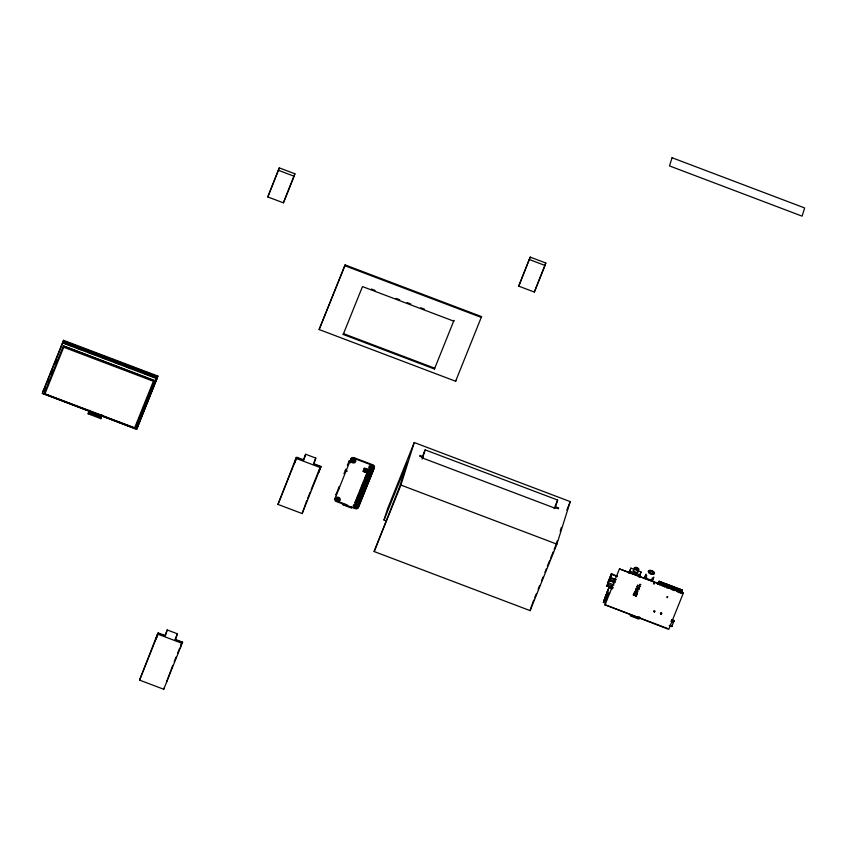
<?xml version="1.0" encoding="UTF-8"?>
<svg xmlns="http://www.w3.org/2000/svg" width="847" height="847" viewBox="0 0 847 847"><rect width="100%" height="100%" fill="white"/><g stroke="black" fill="none" stroke-linecap="round" stroke-linejoin="round"><path stroke-width="1.27" d="M361.478 490.106L360.483 490.519L361.023 491.281M359.467 495.093L358.556 495.866L359.096 495.368M360.144 493.43L359.223 494.203L359.763 493.706M362.601 487.491L361.807 487.279L362.95 487.311M364.972 478.121L365.015 478.682M364.739 479.847C365.915 480.98 363.956 481.191 365.025 480.355M365.639 476.459C365.279 478.513 367.662 477.02 365.84 477.221M362.76 492.509C360.578 492.901 363.458 493.949 361.944 492.488M365.978 479.084C364.517 477.147 364.782 481.53 366.37 478.957M363.427 490.847L362.855 491.048M364.094 489.185L363.183 489.958L363.723 489.46M365.957 482.419L366.772 482.441M366.645 480.673C368.244 481.954 365.555 481.647 367.005 481.181M367.598 477.2C366.709 480.535 370.88 477.041 367.492 477.655M367.312 479.01L368.043 479.381M369.144 470.434L368.678 471.006L368.943 470.36M368.265 475.538L369.027 476.787L368.699 475.601M368.932 473.875L369.25 474.733M370.615 472.224L370.16 473.484L370.107 472.213M371.166 472.806L371.124 472.245M653.704 611.036L654.435 611.83M653.905 611.206L654.731 611.227M654.583 611.82C653.09 610.571 654.71 613.217 654.89 611.068M659.135 581.201L658.087 584.335L659.135 581.201L659.951 581.508L659.167 583.964M660.247 584.366L661.009 581.91L661.825 582.217L661.041 584.674M662.121 585.076L662.873 582.62L663.688 582.927L662.915 585.372M663.984 585.785L664.747 583.329L665.562 583.636L664.524 586.77L665.562 583.636M665.858 586.495L666.621 584.038L667.436 584.345L666.653 586.791M667.732 587.204L668.495 584.748L669.31 585.055L668.527 587.5M669.606 587.913L670.369 585.457L671.173 585.764L670.401 588.21M673.047 586.473L672.01 589.607L673.047 586.473L672.232 586.166L671.195 589.3M673.344 589.332L674.106 586.876L674.921 587.183L674.148 589.628M675.218 590.041L675.98 587.585L676.795 587.892L676.012 590.338M677.092 590.751L677.854 588.294L678.669 588.601L677.886 591.047M678.966 591.46L679.728 589.004L680.533 589.311L679.76 591.757M680.84 592.169L681.591 589.713L682.407 590.02L681.369 593.154L682.407 590.02M42.35 393.495L63.027 341.955L157.394 377.709L136.716 429.249L42.35 393.495L42.668 392.479M43.186 390.838L42.996 391.452L63.536 340.314L157.902 376.068L157.711 376.682L63.345 340.928L63.536 340.314M43.917 394.162L63.324 345.894L154.578 380.462L135.171 428.73L44.044 393.76M63.027 341.955L62.699 342.982L157.076 378.725M63.324 345.894L154.45 380.875M102.042 415.337L100.899 418.672L88.162 413.844L89.263 410.34M88.162 413.844L89.295 410.509M101.407 415.125L100.602 417.116L89.422 412.881L90.047 410.901M100.602 417.116L101.227 415.136M100.899 418.672L102 415.168M135.171 428.73L154.578 380.462M136.716 429.249L157.902 376.068M137.362 427.206L137.553 426.592M156.346 378.069L156.663 377.053L63.853 341.892L63.536 342.919L72.196 346.201M267.811 196.928L279.288 167.886L294.883 173.794L294.121 176.25L283.406 202.835L267.811 196.928L279.288 167.886M283.406 202.835L294.883 173.794M164.826 635.928L167.23 629.946L177.372 633.789L175.583 639.506L182.603 642.164L163.736 689.267L139.554 680.109L157.807 633.27L163.651 635.483M157.807 633.27L156.007 638.987L158.421 633.005L165.44 635.673L167.23 629.946M139.554 680.109L158.421 633.005M163.736 689.267L164.117 688.039M166.531 682.057L172.714 665.435M180.189 648.156L181.978 642.428L176.134 640.205M182.603 642.164L182.211 643.392L158.04 634.234M481.572 316.609L455.612 381.245L319.128 329.536L345.089 264.91L481.572 316.609L481.318 317.424L344.835 265.725L345.089 264.91M277.975 504.41L296.228 457.581L303.247 460.239L305.651 454.257L315.793 458.089L314.004 463.817L321.024 466.475L302.157 513.568L277.975 504.41L296.842 457.316L303.861 459.974L305.651 454.257M296.228 457.581L294.428 463.298L296.842 457.316M343.204 334.449L343.459 333.633L434.712 368.201L434.447 369.017L343.204 334.449L362.484 286.582L453.738 321.151L453.992 320.335L434.447 369.017M302.157 513.568L306.741 500.641M313.379 464.071L320.399 466.739L318.61 472.457L321.024 466.475M336.185 494.076L335.931 494.892L339.128 486.771L338.736 489.143M343.956 473.78L345.809 469.196L345.375 470.424L347.323 471.165M347.334 465.405L349.176 460.821L348.752 462.049L350.7 462.79M342.919 503.552L342.516 504.621L351.484 508.02L351.886 506.951M368.265 469.524L354.882 502.758L358.779 504.24L372.362 470.381M384.009 520.047L387.471 509.005L414.247 442.536L570.232 501.625L556.903 544.155L530.127 610.623L374.141 551.535L399.615 486.75L407.301 462.218L384.009 520.047L386.465 520.979M374.141 551.535L400.917 485.066L414.247 442.536M423.034 456.607L425.152 449.863L557.633 500.048L555.526 506.802L558.639 507.978L558.385 508.803L555.261 507.618L555.071 508.232L422.589 458.047L422.78 457.433L419.657 456.247L419.911 455.432L423.034 456.607L422.05 459.063M455.612 381.245L455.866 380.43M518.724 286.148L530.211 257.107L545.807 263.015L545.034 265.471L534.33 292.056L518.724 286.148L530.211 257.107M534.33 292.056L545.807 263.015M530.127 610.623L531.937 604.832M555.981 544.61L557.135 540.937M560.216 531.122L561.37 527.437M610.518 576.754L607.087 586.177L608.474 581.974M607.595 584.07L612.275 585.838M608.125 582.736L613.98 584.949M607.087 586.177L608.432 582.048M609.575 579.147L615.42 581.36M610.465 577.855L611.502 573.62L610.285 578.268M605.711 603.329L603.382 602.45L608.94 587.553L612.434 588.877M606.547 601.264L604.165 600.364L605.52 597.611M605.499 596.383L604.938 597.908M605.51 596.5L608.03 590.115M604.165 600.364L607.775 590.867M603.382 602.45L608.94 587.553M604.874 605.171L619.453 568.888L683.328 593.08L668.749 629.374L605.002 604.769M619.453 568.888L683.328 593.08M629.014 573.493L630.899 568.146L634.276 569.428M639.157 577.336L641.031 571.99L637.653 570.709M644.631 578.416L645.975 574.128L644.154 578.649M639.443 618.543L639.771 617.474M640.004 617.442L639.623 618.659L638.077 618.712M652.423 581.37L653.768 577.082L652.402 580.47M657.621 584.218C658.797 580.788 662.343 587.204 662.047 584.515L667.097 586.431L666.981 587.765M657.992 584.081L658.299 583.107M659.612 583.594L659.485 584.928M659.866 584.79L660.173 583.816M661.486 584.303L661.359 585.637M662.65 586.06L663.688 582.927M663.053 585.997L663.36 585.012M663.614 586.209L663.921 585.224M664.916 586.706L665.223 585.722M665.477 586.918L665.784 585.933M666.79 587.416L667.097 586.431M667.351 587.627L667.658 586.643C669.913 586.452 671.396 590.295 670.845 587.85M667.447 587.882L668.495 584.748M668.664 588.125L668.971 587.14M669.225 588.337L669.532 587.352M671.099 589.046L671.406 588.062C673.672 587.606 672.211 591.502 673.28 588.771L678.331 590.687L678.203 592.021M672.719 588.559L672.592 589.893M673.884 590.317L674.921 587.183M674.276 590.253L674.583 589.268M675.144 589.48L674.466 590.603M676.15 590.962L676.457 589.978M676.711 591.174L677.018 590.19M678.024 591.672L678.331 590.687M678.585 591.884L678.892 590.899L680.205 591.397L680.077 592.72M678.68 592.127L679.728 589.004M679.897 592.381L680.205 591.397M680.459 592.593L680.766 591.608C683.317 591.259 681.284 594.943 682.079 592.106M680.554 592.836L681.591 589.713M669.384 625.7L671.735 626.589L671.999 625.785M671.713 619.739L674.064 620.639L673.714 621.666L671.353 620.777M44.033 391.081L45.484 387.481M47.421 382.685L48.872 379.085M50.809 374.289L52.26 370.69M55.15 363.49L56.601 359.89M89.422 412.881L90.227 410.89M155.213 380.652L156.663 377.053M174.958 639.771L177.372 633.789M174.175 661.803L176.123 656.954M177.595 653.323L179.543 648.484M181.004 644.853L181.978 642.428M319.128 329.536L344.835 265.725M313.866 462.875L315.793 458.089M307.715 498.216L310.161 492.16M311.135 489.735L320.399 466.739M364.983 472.107L366.317 468.783M422.177 457.221L425.152 449.863M554.171 508.645L557.633 500.048M566.823 510.085L570.232 501.625M532.308 603.678L533.758 600.057M534.732 597.654L536.183 594.033M538.131 589.216L539.581 585.605M541.529 580.788L542.98 577.167M544.917 572.35L546.379 568.739M547.353 566.325L549.777 560.301M550.751 557.887L553.176 551.863M554.15 549.459L555.6 545.839M608.104 582.058L608.061 583.043M608.294 581.529L611.502 573.62M607.511 583.964L610.761 575.706M606.77 586.06L611.005 575.642M611.396 574.732L611.809 573.737M608.739 581.709L611.121 575.706M605.944 596.553L604.949 597.844M605.076 599.655L606.23 599.972M605.351 598.956L606.674 598.924L605.489 598.607M605.637 598.257L606.95 598.236L605.637 598.257L606.897 595.134L608.072 595.452L606.897 595.134M607.034 594.785L608.347 594.753L607.172 594.435M606.653 596.648L607.479 596.786M606.791 596.299L607.627 596.489M629.056 572.71L630.899 568.146M639.199 576.542L641.031 571.99M635.462 594.647L635.038 595.695L636.277 596.161L636.7 595.113M639.051 616.563L638.13 618.839L631.026 616.15M657.473 584.356L657.928 583.234M658.214 583.477L658.49 582.8L659.305 583.107M659.951 581.508L659.675 582.185L658.86 581.878M660.088 584.186L660.364 583.509L661.179 583.816M661.009 581.91L660.734 582.588L661.549 582.895L661.825 582.217M661.962 584.896L662.238 584.218L663.053 584.525L662.778 585.203M662.873 582.62L662.608 583.297L663.423 583.604M663.836 585.605L664.101 584.928L664.916 585.235L664.651 585.912M664.747 583.329L664.472 584.007L665.287 584.314M665.7 586.315L665.975 585.637L666.79 585.944L666.515 586.622M666.621 584.038L666.345 584.716L667.161 585.023L667.436 584.345M666.833 587.892L667.658 586.643M669.31 585.055L669.035 585.732L668.219 585.425M669.448 587.733L669.723 587.056L670.538 587.363M670.369 585.457L670.093 586.135L670.909 586.442L671.173 585.764M671.322 588.443L671.597 587.754L672.412 588.072L672.137 588.75M672.232 586.166L671.967 586.844L672.772 587.151M673.196 589.152L673.46 588.464L674.276 588.781L674.011 589.459M674.106 586.876L673.831 587.553L674.646 587.86M675.059 589.851L675.334 589.173M675.98 587.585L675.705 588.263L676.52 588.57L676.795 587.892M676.933 590.56L677.208 589.883L678.024 590.2L677.748 590.878M677.854 588.294L677.579 588.972L678.394 589.279L678.669 588.601M678.066 592.148L678.892 590.899M678.807 591.27L679.082 590.592L679.897 590.91L679.622 591.587M680.533 589.311L680.268 589.988L679.453 589.681M679.94 592.858L680.766 591.608M680.681 591.979L680.956 591.301L681.771 591.608L681.496 592.297M681.803 593.567L682.259 592.455M674.064 620.639L671.883 626.325L669.522 625.34M611.693 574.001L617.421 576.172M607.204 585.912L612.984 588.009M365.798 470.572L365.745 471.292M368.413 469.651L368.36 470.371M363.405 483.171C364.231 484.738 362.77 484.156 364.051 483.192M367.778 475.548L367.714 474.669M365.512 480.26C364.231 483.118 364.729 478.841 364.813 480.334M362.537 485.447L363.278 485.829L362.251 484.95M368.456 476.3L369.408 475.696M368.032 477.263L368.456 477.856L368.689 477.285M364.432 483.859L364.485 483.139M358.853 493.526C360.028 496.787 360.261 491.662 359.266 493.939M366.095 484.103L365.364 485.087L365.639 484.42M361.013 492.245C358.143 490.191 360.663 495.199 361.203 491.631M363.638 491.324C361.15 489.1 362.664 494.129 363.797 491.08M666.822 596.754C667.669 598.734 667.044 597.336 667.743 596.659M367.1 471.567C364.295 473.124 367.312 469.249 366.645 471.758M369.716 470.646C366.349 475.665 369.61 467.565 369.26 470.826M371.388 471.08L370.87 470.509M366.243 476.416L366.539 477.157L366.116 475.411L367.164 475.04L367.683 476.003L366.635 476.374M369.44 473.875L369.684 474.532M365.481 478.121L365.83 478.777L365.989 478.132M370.33 474.712C367.217 472.827 370.393 477.57 370.457 473.907M366.317 484.675C364.369 487.216 365.036 482.239 366.052 484.823M362.082 488.613L361.33 488.327M366.91 474.754C367.789 476.205 365.745 475.823 367.27 475.432C365.364 472.711 370.192 473.738 367.122 474.733M368.911 478.079L368.318 478.216M365.565 486.39L364.972 486.517M660.893 612.815C659.432 614.35 663.275 613.853 661.232 612.783M610.306 578.3L610.962 577.707L610.433 577.887L615.049 579.592M370.785 471.101L370.721 471.79L371.018 471.207M371.41 471.525L370.785 471.514M368.794 472.446L368.159 472.435M369.44 474.426L369.705 475.125L369.938 473.886M368.064 479.836L367.439 479.826M365.449 480.757L364.813 480.747M362.103 489.068L361.468 489.058M364.866 486.062L364.909 486.781L364.612 485.744M362.855 490.064L363.469 490.095M370.33 473.229L369.758 472.933M368.318 477.772L367.873 478.322L368.35 477.856M366.973 481.541L366.296 481.075M362.94 485.395L363.448 484.939M363.628 489.841L362.95 489.386M360.451 490.995L361.267 490.815L360.833 490.328M360.43 491.355L361.563 491.122L361.341 490.095L360.187 490.201L360.811 491.768L359.986 491.652M529.439 259.563L545.034 265.471M278.515 170.342L294.121 176.25M371.367 289.039L375.073 290.436M396.036 298.377L399.731 299.785M407.132 302.58L410.827 303.988M420.694 307.726L424.4 309.123M77.151 348.075L83.334 350.414M88.289 352.288L94.472 354.639M101.894 357.445L105.61 358.853M115.51 362.601L119.226 364.009M126.648 366.825L130.364 368.233M143.969 373.389L152.629 376.671M372.172 470.996L364.369 468.042L363.035 471.366L366.931 472.848M681.327 590.391L682.131 590.698M629.935 571.217L640.067 575.06M400.917 485.066L556.903 544.155M667.849 586.346L668.664 586.653M611.534 574.393L617.219 576.553M296.461 458.545L320.632 467.703M610.581 577.538L616.32 579.708M614.911 582.609L609.067 580.396L614.89 582.694M607.373 585.51L613.059 587.67M607.405 592.466L609.734 593.345M607.003 593.323L609.385 594.223M671.65 619.909L674.011 620.809M671.47 620.502L673.831 621.402L673.418 622.513L671.068 621.603M671.438 620.586L673.799 621.476M669.426 625.562L671.787 626.462M336.683 500.926L347.217 504.918M342.643 504.209L351.611 507.607M606.23 605.234L667.637 628.495M630.56 615.144L634.202 616.521M45.272 394.226L134.059 427.862M88.564 412.849L101.301 417.677M366.804 481.096L367.407 480.683M366.095 483.139L365.544 482.367M363.479 484.071L362.94 483.478M362.177 487.014L362.812 486.686M362.749 491.451L362.209 490.868M360.134 492.372L359.573 491.599M360.441 490.477L361.425 490.731L361.881 489.979M629.956 614.996L631.142 616.087M365.078 484.569L364.877 484.029M350.753 459.434A2.499 2.149 17.4 0 1 353.898 458.333L372.616 465.427A2.499 2.149 17.4 0 1 374.152 468.306L358.355 507.522A2.499 2.149 17.4 0 1 355.211 508.634L336.492 501.54A2.499 2.149 17.4 0 1 334.957 498.661L350.944 458.83A2.499 2.149 17.4 0 1 354.088 457.719L372.807 464.812A2.499 2.149 17.4 0 1 374.342 467.692L358.546 506.908A2.499 2.149 17.4 0 1 356.989 508.147M335.846 500.439A2.499 2.149 17.4 0 1 335.147 498.047M351.494 458.82A2.499 2.149 17.4 0 1 351.918 458.428M353.718 458.036A2.499 2.149 17.4 0 1 354.925 458.492M358.419 505.881A2.499 2.149 17.4 0 1 358.006 506.919M373.823 467.872A2.499 2.149 17.4 0 1 373.103 468.751M371.653 464.834A2.499 2.149 17.4 0 1 373.707 466.199M335.793 499.529A2.499 2.149 17.4 0 1 335.963 497.38M339.033 498.385A1.143 0.985 17.4 0 1 338.228 499.741A1.143 0.985 17.4 0 1 336.884 498.587A1.143 0.985 17.4 0 1 338.377 497.835M357.021 505.945A1.143 0.985 17.4 0 1 355.676 506.485A1.143 0.985 17.4 0 1 354.829 505.299A1.143 0.985 17.4 0 1 356.026 504.558M372.616 467.142A1.143 0.985 17.4 0 1 371.113 467.904A1.143 0.985 17.4 0 1 370.541 466.358M354.48 460.821A1.143 0.985 17.4 0 1 352.913 460.969A1.143 0.985 17.4 0 1 352.606 459.561M652.19 577.855A3.335 1.715 21.9 0 1 648.717 579.284A3.335 1.715 21.9 0 1 646.79 575.812M637.442 571.259A2.499 1.281 21.9 0 1 636.902 572.996A2.499 1.281 21.9 0 1 633.588 571.736A2.499 1.281 21.9 0 1 634.128 570.01M636.436 572.191A1.249 0.646 21.9 0 1 635.324 572.117M634.763 571.81A1.249 0.646 21.9 0 1 634.339 571.227M653.535 583.657L654.339 583.89L653.577 583.572M355.804 502.144L356.576 502.44L355.804 502.144M356.079 500.344C356.873 503.266 358.683 498.692 356.079 500.344M356.746 498.682C357.54 501.604 359.35 497.03 356.746 498.682M356.471 500.492L357.243 500.778L356.471 500.492M357.413 497.02C358.217 499.942 360.017 495.368 357.413 497.02M357.138 498.83L357.921 499.116L357.19 498.745M358.09 495.357C358.874 498.29 360.695 493.685 358.09 495.357M364.231 468.952C365.025 471.874 366.836 467.3 364.231 468.952M357.805 497.168L358.588 497.454L357.805 497.168M363.945 470.763L364.729 471.048L363.945 470.763M364.623 469.1L365.396 469.397L364.623 469.1M357.36 502.737C358.154 505.67 359.964 501.096 357.36 502.737M359.816 492.181L360.6 492.478L359.816 492.181M360.769 488.708C361.563 491.631 363.374 487.057 360.769 488.708M358.027 501.075C358.821 504.007 360.631 499.434 358.027 501.075M357.752 502.885L358.525 503.182L357.752 502.885M361.436 487.046C362.23 489.968 364.041 485.395 361.436 487.046M358.694 499.412C359.488 502.345 361.298 497.771 358.694 499.412M361.15 488.857L361.934 489.153L361.15 488.857M358.419 501.223L359.202 501.519L358.419 501.223M359.372 497.75C360.166 500.683 361.976 496.109 359.372 497.75M362.103 485.384C362.897 488.317 364.708 483.743 362.103 485.384M359.086 499.561L359.869 499.857L359.086 499.561M362.77 483.722C363.564 486.654 365.375 482.081 362.77 483.722M360.039 496.088C360.833 499.021 362.643 494.447 360.039 496.088M365.904 471.493L366.677 471.79L365.904 471.493M359.753 497.898L360.536 498.195L359.753 497.898M363.448 482.059C364.242 484.992 366.042 480.418 363.448 482.059M360.43 496.236L361.203 496.533L360.43 496.236M360.706 494.426C361.5 497.358 363.31 492.785 360.706 494.426M366.571 469.831L367.354 470.127L366.571 469.831M361.373 492.763C362.167 495.696 363.977 491.122 361.373 492.763M363.829 482.208L364.612 482.504L363.829 482.208M361.097 494.574L361.881 494.87L361.097 494.574M365.449 477.073C366.243 480.005 368.053 475.432 365.449 477.073M362.717 489.45C363.511 492.372 365.322 487.798 362.717 489.45M362.431 491.249L363.215 491.546L362.431 491.249M363.384 487.787C364.178 490.709 365.989 486.136 363.384 487.787M364.051 486.125C364.845 489.047 366.656 484.473 364.051 486.125M363.776 487.936L364.549 488.221L363.776 487.936M367.46 472.086C368.254 475.019 370.065 470.445 367.46 472.086M367.185 473.897L367.958 474.193L367.185 473.897M365.396 482.801C366.19 485.723 368 481.149 365.396 482.801M366.063 481.138C366.857 484.061 368.667 479.487 366.063 481.138M365.788 482.949L366.56 483.245L365.83 482.864M366.73 479.476C367.524 482.398 369.334 477.824 366.73 479.476M367.122 479.624L367.905 479.921L367.122 479.624M368.074 476.152C368.868 479.084 370.679 474.511 368.074 476.152M369.408 472.827C370.203 475.76 372.013 471.186 369.408 472.827M370.075 471.165C370.87 474.098 372.68 469.524 370.075 471.165M633.503 594.954L634.287 595.25L633.503 594.954M633.63 594.552L634.414 594.848L633.683 594.467M634.149 593.345L634.932 593.641L634.202 593.26M634.276 592.932L635.059 593.228L634.329 592.858M634.795 591.735L635.568 592.032L634.837 591.661M635.472 590.115L636.256 590.412L635.472 590.115M635.599 589.703L636.383 589.999L635.599 589.703M636.097 588.506L636.88 588.792L636.097 588.506M636.753 586.876L637.526 587.172L636.753 586.876M637.399 585.266L638.183 585.563L637.399 585.266M635.356 595.663L636.139 595.96L635.356 595.663M635.483 595.25L636.266 595.547L635.483 595.25M636.002 594.043L636.785 594.34L636.002 594.043M636.139 593.641L636.912 593.938L636.139 593.641M636.648 592.445L637.431 592.741L636.648 592.445M636.785 592.032L637.558 592.328L636.828 591.958M637.346 590.825L638.13 591.121L637.399 590.74M637.992 589.216L638.776 589.512L638.045 589.141M638.119 588.813L638.903 589.11L638.119 588.813M638.659 587.606L639.443 587.903L638.659 587.606M638.786 587.193L639.57 587.49L638.786 587.193M639.273 586.018L640.057 586.315L639.273 586.018M639.93 584.388L640.713 584.684L639.93 584.388M660.438 613.535C661.073 615.875 662.513 612.222 660.438 613.535M672.063 157.733L669.501 165.917L802.088 216.144L804.65 207.96L672.063 157.733M63.705 347.259L44.965 393.791L134.652 427.777L153.402 381.245L63.705 347.259M363.829 469.947L363.289 471.271L364.856 471.864L365.385 470.54L363.829 469.947M366.444 469.026L365.915 470.35L367.471 470.943L368.011 469.609L366.444 469.026M355.676 501.339L355.137 502.663L356.703 503.256L357.233 501.932L355.676 501.339M606.367 597.336L607.087 597.887L606.367 597.336M633.609 593.98L633.207 594.954L634.361 595.399L634.763 594.414L633.609 593.98M370.435 468.19A1.143 0.985 17.4 0 0 372.362 468.01A1.143 0.985 17.4 0 0 371.071 466.602A1.143 0.985 17.4 0 0 370.435 468.19M352.5 461.393A1.143 0.985 17.4 0 0 354.427 461.213A1.143 0.985 17.4 0 0 353.135 459.815A1.143 0.985 17.4 0 0 352.5 461.393M354.904 506.75A1.143 0.985 17.4 0 0 356.831 506.559A1.143 0.985 17.4 0 0 355.539 505.161A1.143 0.985 17.4 0 0 354.904 506.75M336.968 499.952A1.143 0.985 17.4 0 0 338.895 499.762A1.143 0.985 17.4 0 0 337.604 498.364A1.143 0.985 17.4 0 0 336.968 499.952M335.952 500.641A2.499 2.149 17.4 0 0 340.155 500.249A2.499 2.149 17.4 0 0 337.35 497.189A2.499 2.149 17.4 0 0 335.952 500.641M351.484 462.091A2.499 2.149 17.4 0 0 355.687 461.689A2.499 2.149 17.4 0 0 352.881 458.64A2.499 2.149 17.4 0 0 351.484 462.091M369.419 468.889A2.499 2.149 17.4 0 0 373.633 468.486A2.499 2.149 17.4 0 0 370.817 465.427A2.499 2.149 17.4 0 0 369.419 468.889M353.887 507.438A2.499 2.149 17.4 0 0 358.101 507.046A2.499 2.149 17.4 0 0 355.285 503.986A2.499 2.149 17.4 0 0 353.887 507.438M650.094 572.487A1.673 0.858 21.9 0 0 652.815 573.112A1.673 0.858 21.9 0 0 651.216 571.386A1.673 0.858 21.9 0 0 650.094 572.487M648.802 572.646A3.335 1.715 21.9 0 0 654.255 573.895A3.335 1.715 21.9 0 0 651.057 570.444A3.335 1.715 21.9 0 0 648.802 572.646M649.13 572.614A2.922 1.493 21.9 0 0 653.895 573.694A2.922 1.493 21.9 0 0 651.099 570.677A2.922 1.493 21.9 0 0 649.13 572.614M634.657 569.078A2.499 1.281 21.9 0 0 638.744 570.01A2.499 1.281 21.9 0 0 636.351 567.426A2.499 1.281 21.9 0 0 634.657 569.078M635.621 568.962A1.249 0.646 21.9 0 0 637.664 569.428A1.249 0.646 21.9 0 0 636.468 568.136A1.249 0.646 21.9 0 0 635.621 568.962"/></g></svg>
